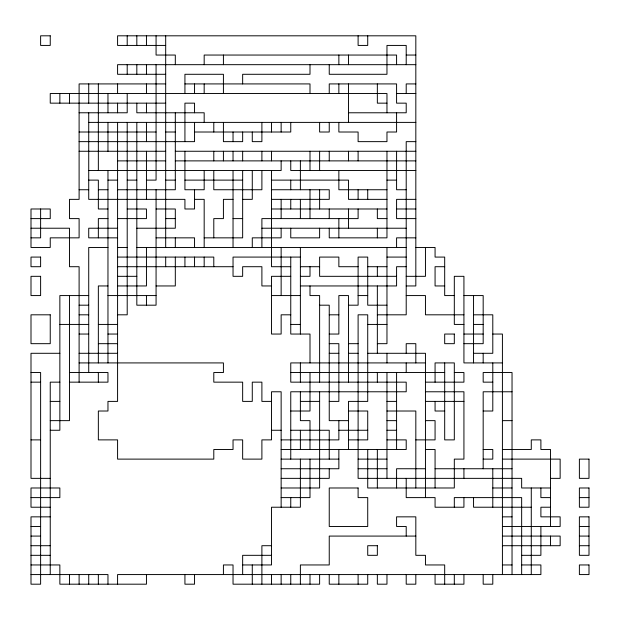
<?xml version="1.0" encoding="UTF-8"?>
<svg xmlns="http://www.w3.org/2000/svg" width="620" height="620" viewBox="0 0 620 620"><rect width="100%" height="100%" fill="white"/><g stroke="black" fill="none" stroke-linecap="round" stroke-linejoin="round"><path stroke-width="0.93" d="M165.687 45.431L117.583 45.431L117.583 35.813L415.826 35.813L415.826 285.952L406.209 285.952M406.209 55.048L415.826 55.048M415.826 64.674L117.583 64.674L117.583 74.291L165.687 74.291M165.687 83.917L79.104 83.917L79.104 199.361L69.486 199.361L69.486 218.604L79.104 218.604L79.104 237.847L50.243 237.847L50.243 247.465L31 247.465L31 208.987L50.243 208.987L50.243 218.604L31 218.604M184.93 83.917L310 83.917L310 93.535M415.826 83.917L406.209 83.917L406.209 93.535M396.583 93.535L415.826 93.535M165.687 103.153L50.243 103.153L50.243 93.535L386.965 93.535L386.965 112.778M386.965 103.153L377.347 103.153L377.347 83.917M79.104 112.778L127.208 112.778L127.208 93.535M348.487 112.778L406.209 112.778L406.209 103.153L396.583 103.153L396.583 83.917L329.243 83.917L329.243 93.535M88.722 122.396L415.826 122.396M79.104 132.013L156.07 132.013M165.687 132.013L175.313 132.013M194.548 132.013L290.757 132.013L290.757 122.396M79.104 141.639L194.548 141.639L194.548 122.396M415.826 141.639L406.209 141.639L406.209 314.813L377.347 314.813M79.104 151.257L165.687 151.257M175.313 151.257L415.826 151.257M117.583 160.882L165.687 160.882M175.313 160.882L415.826 160.882M88.722 170.5L281.139 170.5L281.139 160.882M415.826 170.5L290.757 170.5L290.757 160.882M88.722 180.118L98.348 180.118L98.348 208.987L107.965 208.987M107.965 180.118L117.583 180.118M127.208 180.118L136.826 180.118M146.452 180.118L156.07 180.118L156.07 64.674M165.687 180.118L175.313 180.118M184.93 180.118L242.653 180.118M271.513 180.118L348.487 180.118L348.487 199.361L386.965 199.361M386.965 180.118L396.583 180.118M79.104 189.743L88.722 189.743M98.348 189.743L107.965 189.743M117.583 189.743L175.313 189.743L175.313 112.778M271.513 189.743L329.243 189.743L329.243 199.361L271.513 199.361M386.965 189.743L338.861 189.743L338.861 170.5M406.209 189.743L396.583 189.743L396.583 151.257M194.548 199.361L204.174 199.361L204.174 247.465M233.035 199.361L223.417 199.361L223.417 218.604L213.792 218.604L213.792 237.847M242.653 199.361L252.278 199.361L252.278 170.5M415.826 199.361L396.583 199.361L396.583 218.604L415.826 218.604M127.208 208.987L146.452 208.987L146.452 218.604L117.583 218.604M156.07 208.987L175.313 208.987L175.313 228.222L136.826 228.222M271.513 208.987L386.965 208.987M396.583 208.987L415.826 208.987M107.965 218.604L98.348 218.604L98.348 237.847M165.687 218.604L175.313 218.604M233.035 218.604L242.653 218.604M386.965 218.604L377.347 218.604L377.347 208.987M31 228.222L69.486 228.222L69.486 266.709L79.104 266.709L79.104 382.153M117.583 228.222L88.722 228.222L88.722 237.847L117.583 237.847M261.896 228.222L406.209 228.222M31 237.847L40.618 237.847L40.618 208.987M156.07 237.847L194.548 237.847L194.548 247.465M204.174 237.847L242.653 237.847L242.653 170.5M415.826 237.847L396.583 237.847L396.583 247.465M107.965 247.465L88.722 247.465L88.722 372.535M117.583 247.465L127.208 247.465M136.826 247.465L406.209 247.465M415.826 247.465L435.07 247.465L435.07 257.083L444.687 257.083L444.687 295.57L454.313 295.57M117.583 257.083L213.792 257.083L213.792 266.709M300.382 257.083L233.035 257.083L233.035 276.326L242.653 276.326L242.653 266.709L261.896 266.709L261.896 285.952L271.513 285.952M386.965 257.083L406.209 257.083M117.583 266.709L233.035 266.709M290.757 266.709L271.513 266.709L271.513 170.5M300.382 266.709L319.618 266.709M358.104 266.709L338.861 266.709L338.861 257.083L319.618 257.083L319.618 276.326L396.583 276.326M367.722 266.709L386.965 266.709M406.209 266.709L396.583 266.709L396.583 285.952L300.382 285.952M444.687 266.709L435.07 266.709L435.07 285.952L444.687 285.952M117.583 276.326L136.826 276.326M290.757 276.326L271.513 276.326L271.513 334.048L281.139 334.048L281.139 314.813L290.757 314.813M300.382 276.326L310 276.326L310 266.709M406.209 276.326L425.452 276.326L425.452 247.465M107.965 285.952L98.348 285.952L98.348 362.917M117.583 285.952L146.452 285.952L146.452 247.465M156.07 285.952L175.313 285.952L175.313 257.083M88.722 295.57L59.861 295.57L59.861 430.257L50.243 430.257M107.965 295.57L156.07 295.57M271.513 295.57L300.382 295.57M358.104 295.57L367.722 295.57M406.209 295.57L425.452 295.57L425.452 314.813L463.93 314.813M463.93 295.57L483.174 295.57L483.174 343.674L463.93 343.674M79.104 305.187L88.722 305.187M319.618 305.187L329.243 305.187L329.243 420.639L348.487 420.639M348.487 305.187L358.104 305.187L358.104 257.083L367.722 257.083L367.722 305.187L386.965 305.187M79.104 314.813L88.722 314.813M117.583 314.813L127.208 314.813L127.208 122.396M329.243 314.813L338.861 314.813M473.548 314.813L492.792 314.813L492.792 353.292L473.548 353.292M59.861 324.43L88.722 324.43M98.348 324.43L117.583 324.43M290.757 324.43L300.382 324.43M367.722 324.43L386.965 324.43M463.93 324.43L454.313 324.43L454.313 276.326L463.93 276.326L463.93 362.917L502.417 362.917M473.548 324.43L483.174 324.43M79.104 334.048L88.722 334.048M107.965 334.048L117.583 334.048M329.243 334.048L338.861 334.048L338.861 295.57L348.487 295.57L348.487 382.153M463.93 334.048L483.174 334.048M492.792 334.048L502.417 334.048L502.417 574.57M98.348 343.674L117.583 343.674M329.243 343.674L338.861 343.674L338.861 401.396L329.243 401.396M348.487 343.674L358.104 343.674M377.347 343.674L386.965 343.674L386.965 247.465M59.861 353.292L31 353.292L31 478.361L50.243 478.361M79.104 353.292L117.583 353.292M329.243 353.292L338.861 353.292M348.487 353.292L358.104 353.292M367.722 353.292L425.452 353.292L425.452 497.604M79.104 362.917L223.417 362.917L223.417 372.535L213.792 372.535L213.792 382.153L242.653 382.153L242.653 401.396L252.278 401.396L252.278 382.153L261.896 382.153L261.896 401.396L271.513 401.396M425.452 362.917L290.757 362.917L290.757 382.153L406.209 382.153L406.209 391.778L290.757 391.778L290.757 459.118M31 372.535L40.618 372.535L40.618 584.187L31 584.187L31 516.847L50.243 516.847M69.486 372.535L107.965 372.535L107.965 382.153L69.486 382.153M290.757 372.535L444.687 372.535M454.313 372.535L463.93 372.535L463.93 382.153L425.452 382.153M31 382.153L40.618 382.153M59.861 382.153L50.243 382.153L50.243 574.57M492.792 382.153L483.174 382.153L483.174 372.535L512.035 372.535L512.035 574.57M425.452 391.778L463.93 391.778L463.93 459.118L454.313 459.118L454.313 487.986L367.722 487.986L367.722 449.5M512.035 391.778L483.174 391.778L483.174 468.743M50.243 401.396L59.861 401.396M300.382 401.396L319.618 401.396M386.965 401.396L396.583 401.396M425.452 401.396L463.93 401.396M290.757 411.014L310 411.014L310 372.535M348.487 411.014L367.722 411.014L367.722 439.882L348.487 439.882M386.965 411.014L415.826 411.014L415.826 487.986M444.687 411.014L435.07 411.014L435.07 401.396M483.174 411.014L492.792 411.014L492.792 362.917M50.243 420.639L69.486 420.639L69.486 295.57M386.965 420.639L396.583 420.639M425.452 420.639L435.07 420.639L435.07 439.882L415.826 439.882M502.417 420.639L512.035 420.639M271.513 430.257L281.139 430.257M290.757 430.257L329.243 430.257L329.243 459.118M338.861 430.257L367.722 430.257M386.965 430.257L396.583 430.257M31 439.882L40.618 439.882M281.139 439.882L338.861 439.882L338.861 420.639M386.965 439.882L406.209 439.882L406.209 449.5L281.139 449.5M425.452 449.5L435.07 449.5L435.07 487.986M483.174 449.5L492.792 449.5L492.792 459.118L483.174 459.118M502.417 449.5L531.278 449.5L531.278 439.882L540.896 439.882L540.896 449.5L550.514 449.5L550.514 526.465M281.139 459.118L338.861 459.118M358.104 459.118L386.965 459.118M502.417 459.118L560.139 459.118L560.139 478.361L550.514 478.361M281.139 468.743L338.861 468.743L338.861 449.5M358.104 468.743L386.965 468.743M425.452 468.743L396.583 468.743L396.583 487.986M435.07 468.743L512.035 468.743M281.139 478.361L329.243 478.361L329.243 468.743M281.139 487.986L319.618 487.986L319.618 391.778M492.792 487.986L512.035 487.986M550.514 487.986L521.653 487.986L521.653 478.361L358.104 478.361L358.104 314.813L367.722 314.813L367.722 401.396L348.487 401.396L348.487 449.5M31 497.604L59.861 497.604L59.861 487.986L31 487.986L31 507.222L50.243 507.222M281.139 497.604L310 497.604L310 459.118M550.514 497.604L540.896 497.604L540.896 487.986M579.382 497.604L589 497.604M531.278 507.222L473.548 507.222L473.548 497.604M550.514 507.222L540.896 507.222L540.896 516.847L560.139 516.847L560.139 526.465L502.417 526.465M502.417 516.847L512.035 516.847M31 526.465L40.618 526.465M579.382 526.465L589 526.465M31 536.083L40.618 536.083M415.826 536.083L329.243 536.083L329.243 564.952L300.382 564.952L300.382 584.187M502.417 536.083L560.139 536.083L560.139 545.708L502.417 545.708M579.382 536.083L589 536.083M31 545.708L50.243 545.708M271.513 545.708L261.896 545.708L261.896 584.187M579.382 545.708L589 545.708M31 555.326L50.243 555.326M271.513 555.326L242.653 555.326L242.653 574.57M521.653 555.326L540.896 555.326L540.896 526.465M31 564.952L59.861 564.952L59.861 584.187L146.452 584.187L146.452 574.57M242.653 564.952L271.513 564.952L271.513 507.222L300.382 507.222L300.382 459.118M502.417 564.952L512.035 564.952M521.653 564.952L540.896 564.952L540.896 574.57L117.583 574.57L117.583 584.187M31 574.57L107.965 574.57L107.965 584.187M550.514 536.083L550.514 545.708M531.278 487.986L531.278 574.57M521.653 574.57L521.653 497.604L454.313 497.604L454.313 507.222M492.792 468.743L492.792 507.222M492.792 574.57L492.792 584.187L483.174 584.187L483.174 574.57M483.174 353.292L483.174 362.917M473.548 295.57L473.548 362.917M463.93 468.743L463.93 478.361M463.93 497.604L463.93 507.222L435.07 507.222L435.07 497.604L406.209 497.604L406.209 478.361M463.93 574.57L463.93 584.187L435.07 584.187L435.07 574.57M454.313 574.57L454.313 584.187M444.687 362.917L444.687 439.882L454.313 439.882L454.313 362.917L435.07 362.917L435.07 382.153M444.687 584.187L444.687 564.952L425.452 564.952L425.452 555.326L415.826 555.326L415.826 516.847L396.583 516.847L396.583 526.465L406.209 526.465L406.209 536.083M415.826 362.917L415.826 343.674L406.209 343.674L406.209 353.292M415.826 574.57L415.826 584.187L406.209 584.187L406.209 574.57M406.209 64.674L406.209 45.431L386.965 45.431L386.965 74.291L329.243 74.291L329.243 64.674M406.209 362.917L406.209 372.535M396.583 64.674L396.583 55.048L204.174 55.048L204.174 64.674M396.583 112.778L396.583 132.013L386.965 132.013L386.965 141.639L358.104 141.639L358.104 132.013L338.861 132.013L338.861 122.396M396.583 372.535L396.583 449.5M386.965 151.257L386.965 237.847L329.243 237.847L329.243 228.222M386.965 353.292L386.965 362.917M386.965 372.535L386.965 478.361M386.965 574.57L386.965 584.187L377.347 584.187L377.347 574.57M377.347 228.222L377.347 237.847M377.347 266.709L377.347 276.326M377.347 285.952L377.347 353.292M377.347 372.535L377.347 382.153M377.347 449.5L377.347 487.986M367.722 35.813L367.722 45.431L358.104 45.431L358.104 35.813M367.722 189.743L367.722 199.361M367.722 574.57L367.722 584.187L329.243 584.187L329.243 574.57M358.104 151.257L358.104 160.882M358.104 189.743L358.104 199.361M358.104 208.987L358.104 218.604L261.896 218.604L261.896 247.465M358.104 574.57L358.104 584.187M348.487 55.048L348.487 64.674M348.487 83.917L348.487 122.396M348.487 151.257L348.487 160.882M348.487 208.987L348.487 228.222M338.861 55.048L338.861 64.674M338.861 83.917L338.861 93.535M338.861 218.604L338.861 237.847M338.861 574.57L338.861 584.187M329.243 122.396L329.243 132.013L319.618 132.013L319.618 122.396M329.243 151.257L329.243 160.882M329.243 208.987L329.243 218.604M319.618 151.257L319.618 170.5M319.618 189.743L319.618 208.987M319.618 228.222L319.618 237.847L290.757 237.847L290.757 228.222M319.618 382.153L319.618 295.57L310 295.57L310 285.952M319.618 574.57L319.618 584.187L233.035 584.187L233.035 564.952L223.417 564.952L223.417 574.57M310 64.674L310 74.291L242.653 74.291L242.653 83.917M310 151.257L310 170.5M310 189.743L310 218.604M310 362.917L310 334.048L290.757 334.048L290.757 257.083M310 449.5L310 420.639L300.382 420.639L300.382 391.778M310 574.57L310 584.187M300.382 160.882L300.382 189.743M300.382 199.361L300.382 218.604M300.382 247.465L300.382 334.048M300.382 362.917L300.382 382.153M300.382 430.257L300.382 449.5M290.757 180.118L290.757 189.743M290.757 199.361L290.757 208.987M290.757 497.604L290.757 507.222M290.757 574.57L290.757 584.187M281.139 122.396L281.139 132.013M281.139 199.361L281.139 218.604M281.139 228.222L281.139 237.847L252.278 237.847L252.278 247.465M281.139 247.465L281.139 295.57M281.139 507.222L281.139 391.778L271.513 391.778L271.513 439.882L261.896 439.882L261.896 459.118L242.653 459.118L242.653 439.882L233.035 439.882L233.035 449.5L213.792 449.5L213.792 459.118L117.583 459.118L117.583 439.882L98.348 439.882L98.348 411.014L107.965 411.014L107.965 401.396L117.583 401.396L117.583 122.396M281.139 574.57L281.139 584.187M271.513 122.396L271.513 132.013M271.513 151.257L271.513 160.882M271.513 574.57L271.513 584.187M261.896 122.396L261.896 141.639L252.278 141.639L252.278 132.013M261.896 151.257L261.896 160.882M261.896 170.5L261.896 189.743L213.792 189.743L213.792 170.5M252.278 564.952L252.278 584.187M242.653 132.013L242.653 141.639L223.417 141.639L223.417 122.396M242.653 151.257L242.653 160.882M233.035 132.013L233.035 141.639M233.035 151.257L233.035 160.882M233.035 170.5L233.035 247.465M223.417 55.048L223.417 64.674M223.417 93.535L223.417 74.291L184.93 74.291L184.93 93.535M223.417 151.257L223.417 160.882M213.792 122.396L213.792 132.013M213.792 151.257L213.792 160.882M204.174 83.917L204.174 93.535M204.174 122.396L204.174 112.778L136.826 112.778L136.826 103.153M204.174 170.5L204.174 189.743L184.93 189.743L184.93 151.257M204.174 257.083L204.174 266.709M194.548 83.917L194.548 93.535M194.548 112.778L194.548 103.153L184.93 103.153L184.93 141.639M194.548 189.743L194.548 208.987L184.93 208.987L184.93 199.361L88.722 199.361L88.722 112.778M194.548 257.083L194.548 266.709M194.548 574.57L194.548 584.187L184.93 584.187L184.93 574.57M184.93 257.083L184.93 266.709M175.313 64.674L175.313 55.048L156.07 55.048L156.07 35.813M175.313 237.847L175.313 247.465M165.687 35.813L165.687 247.465M165.687 257.083L165.687 266.709M156.07 189.743L156.07 305.187L136.826 305.187L136.826 122.396M146.452 35.813L146.452 45.431M146.452 64.674L146.452 74.291M146.452 83.917L146.452 93.535M146.452 103.153L146.452 112.778M146.452 122.396L146.452 141.639M146.452 151.257L146.452 199.361M146.452 295.57L146.452 305.187M136.826 35.813L136.826 45.431M136.826 64.674L136.826 74.291M127.208 35.813L127.208 45.431M127.208 64.674L127.208 74.291M117.583 83.917L117.583 93.535M117.583 103.153L117.583 112.778M107.965 93.535L107.965 112.778M107.965 122.396L107.965 151.257M107.965 170.5L107.965 362.917M98.348 83.917L98.348 170.5M98.348 372.535L98.348 382.153M98.348 574.57L98.348 584.187M88.722 83.917L88.722 103.153M88.722 574.57L88.722 584.187M79.104 574.57L79.104 584.187M69.486 93.535L69.486 103.153M69.486 574.57L69.486 584.187M59.861 93.535L59.861 103.153M50.243 35.813L40.618 35.813L40.618 45.431L50.243 45.431L50.243 35.813M40.618 257.083L31 257.083L31 266.709L40.618 266.709L40.618 257.083M40.618 276.326L31 276.326L31 295.57L40.618 295.57L40.618 276.326M50.243 314.813L31 314.813L31 343.674L50.243 343.674L50.243 314.813M454.313 334.048L444.687 334.048L444.687 343.674L454.313 343.674L454.313 334.048M589 459.118L579.382 459.118L579.382 478.361L589 478.361L589 459.118M358.104 487.986L329.243 487.986L329.243 526.465L367.722 526.465L367.722 497.604L358.104 497.604L358.104 487.986M589 487.986L579.382 487.986L579.382 507.222L589 507.222L589 487.986M589 516.847L579.382 516.847L579.382 555.326L589 555.326L589 516.847M377.347 545.708L367.722 545.708L367.722 555.326L377.347 555.326L377.347 545.708M589 564.952L579.382 564.952L579.382 574.57L589 574.57L589 564.952"/></g></svg>
